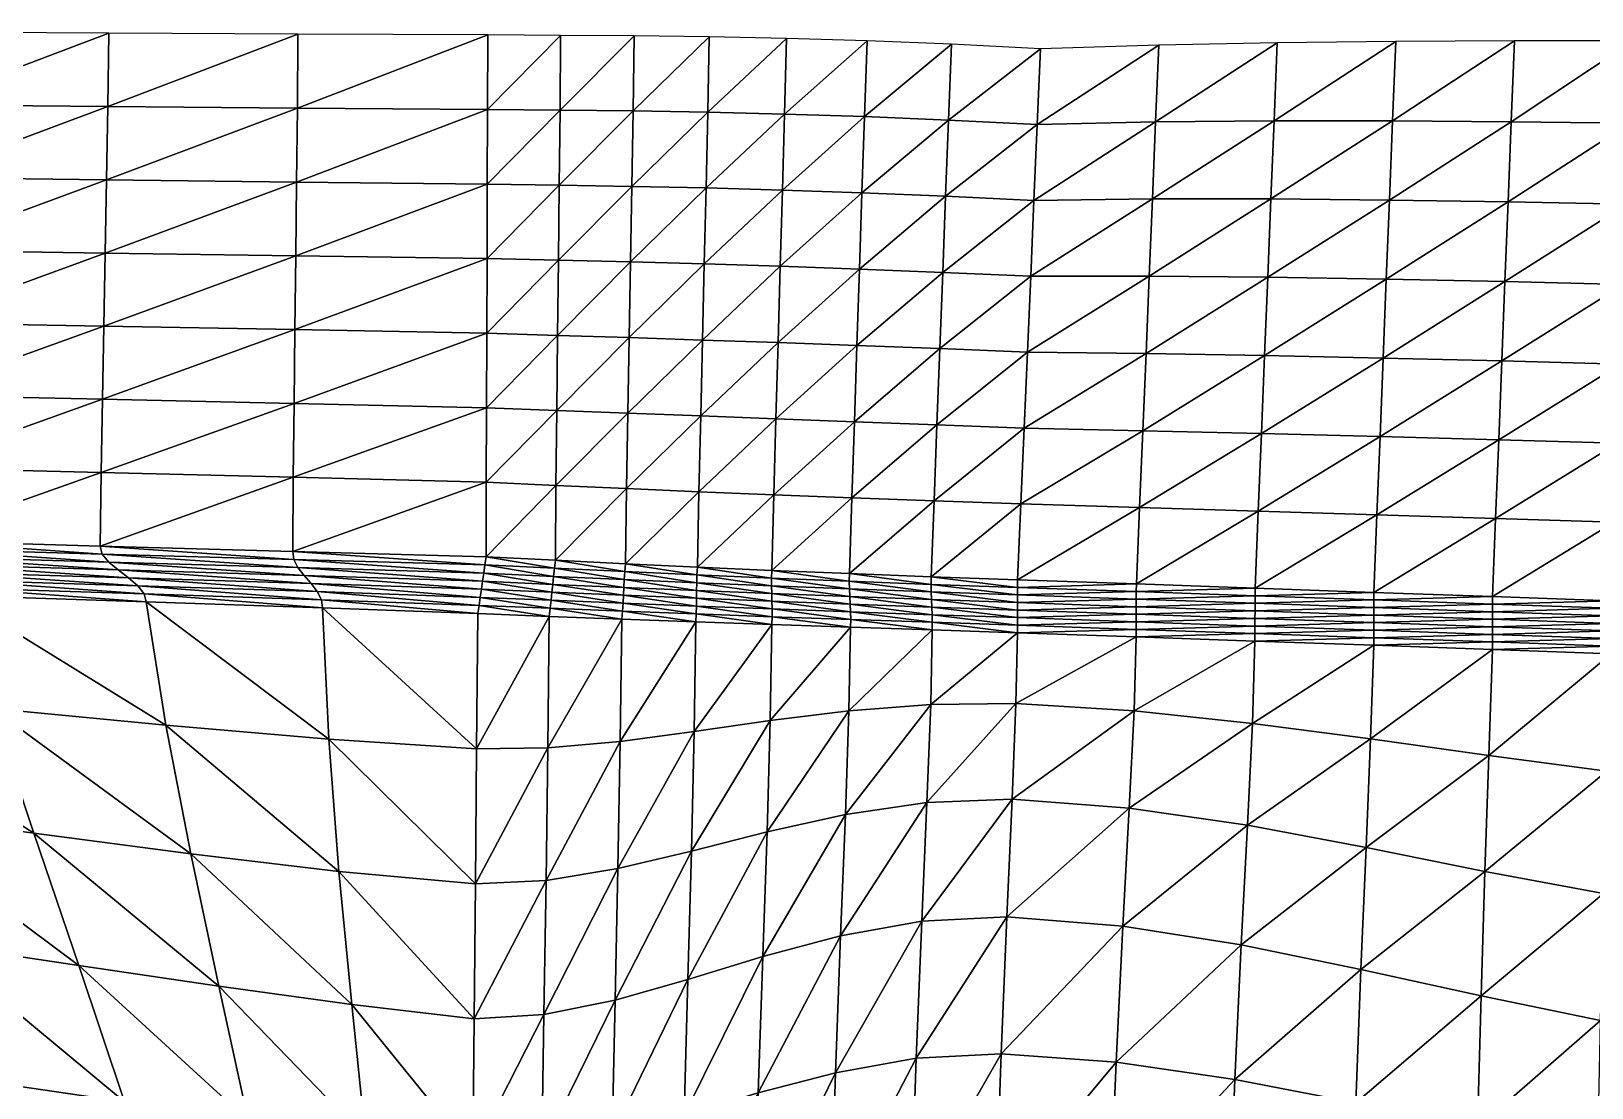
# Model space of a CAD drawing. Header units: millimetres. Extents: x -25.9 to 40.5, y -39.9 to 19.
# Drawn here: x -16.9 to -9.53, y 13.99 to 18.98 of the extents above; entities that cross this region are included whole.
import ezdxf

# ---------------------------------------------------------------- set-up
doc = ezdxf.new("R2010")
doc.units = ezdxf.units.MM
doc.layers.get('0').update_dxf_attribs({"color": 153, "true_color": 0x5890e1})

msp = doc.modelspace()

# ---------------------------------------------------------------- meshes
at = {"color": 81, "true_color": 0x99e499}
mesh = msp.add_polyface(dxfattribs=at)
corners = [(-16.5661, 16.509, 7.2193), (-16.5351, 16.4715, 7.3607), (-15.6414, 16.4452, 7.2834), (-16.4911, 16.434, 7.5021), (-17.4359, 16.4981, 7.4382), (-17.3921, 16.461, 7.5801), (-17.4671, 16.5352, 7.2963), (-17.344, 16.424, 7.7221), (-18.3007, 16.4883, 7.6583), (-18.2634, 16.4518, 7.8007), (-18.3347, 16.5249, 7.5158), (-18.3591, 16.5616, 7.3733), (-16.5754, 16.5468, 7.0779), (-15.6614, 16.4832, 7.1423), (-17.4771, 16.5724, 7.1544), (-18.3672, 16.5983, 7.2308), (-18.3575, 16.9378, 7.2229), (-17.4701, 16.9159, 7.1465), (-17.4622, 17.2592, 7.1387), (-16.5709, 16.8941, 7.0702), (-16.5651, 17.2404, 7.0624), (-15.66, 17.221, 6.9861), (-18.3476, 17.278, 7.215), (-17.4538, 17.6023, 7.1309), (-16.5587, 17.586, 7.0547), (-15.656, 17.5696, 6.9784), (-18.3375, 17.6186, 7.2071), (-17.4453, 17.9453, 7.1231), (-16.5521, 17.9315, 7.0469), (-15.6518, 17.918, 6.9708), (-18.3274, 17.9593, 7.1993), (-17.4369, 18.2884, 7.1153), (-16.5457, 18.2772, 7.0392), (-15.6477, 18.2666, 6.9631), (-18.3173, 18.2999, 7.1914), (-17.429, 18.6317, 7.1075), (-18.3074, 18.6401, 7.1835), (-16.54, 18.6235, 7.0315), (-15.6443, 18.6159, 6.9554), (-16.5354, 18.9708, 7.0238), (-17.422, 18.9752, 7.0997), (-18.2978, 18.9796, 7.1756), (-15.6635, 16.8717, 6.9937)]
mesh.append_faces([[corners[k] for k in face] for face in [(0, 1, 2), (3, 1, 4), (4, 5, 3), (1, 0, 6), (6, 4, 1), (7, 5, 8), (8, 9, 7), (5, 4, 10), (10, 8, 5), (4, 6, 11), (12, 0, 13), (14, 6, 0), (16, 17, 18), (17, 19, 20), (20, 18, 17), (21, 20, 19), (22, 18, 23), (18, 20, 24), (24, 23, 18), (25, 24, 20), (26, 23, 27), (23, 24, 28), (28, 27, 23), (29, 28, 24), (30, 27, 31), (27, 28, 32), (32, 31, 27), (33, 32, 28), (34, 31, 35), (35, 36, 34), (31, 32, 37), (37, 35, 31), (38, 37, 32), (35, 37, 39), (36, 35, 40), (19, 17, 14), (42, 19, 12)]], dxfattribs={"vtx0": -1, "vtx1": -1, "vtx2": -1, "color": 81})
mesh.append_faces([[corners[k] for k in face] for face in [(0, 12, 14), (6, 14, 15)]], dxfattribs={"vtx0": -1, "vtx2": -1, "color": 81})
mesh.append_faces([[corners[k] for k in face] for face in [(39, 40, 35), (15, 14, 17), (40, 41, 36), (14, 12, 19)]], dxfattribs={"vtx1": -1, "vtx2": -1, "color": 81})
mesh = msp.add_polyface(dxfattribs=at)
corners = [(-14.7527, 16.4959, 6.9248), (-14.7582, 16.4576, 7.0656), (-14.4298, 16.4417, 7.0266), (-14.4249, 16.4797, 6.8856), (-15.6414, 16.4452, 7.2834), (-15.6614, 16.4832, 7.1423), (-16.5661, 16.509, 7.2193), (-15.666, 16.5213, 7.0014), (-16.5754, 16.5468, 7.0779), (-14.7638, 16.4193, 7.2064), (-16.5709, 16.8941, 7.0702), (-15.6635, 16.8717, 6.9937), (-15.66, 17.221, 6.9861), (-16.5651, 17.2404, 7.0624), (-15.656, 17.5696, 6.9784), (-16.5587, 17.586, 7.0547), (-15.6518, 17.918, 6.9708), (-16.5521, 17.9315, 7.0469), (-15.6477, 18.2666, 6.9631), (-16.5457, 18.2772, 7.0392), (-15.6443, 18.6159, 6.9554), (-14.7515, 16.8482, 6.9173), (-14.7445, 18.9618, 6.8718), (-15.6417, 18.9663, 6.9478), (-14.7457, 18.6096, 6.8794), (-14.7504, 17.2005, 6.9097), (-16.5354, 18.9708, 7.0238), (-16.54, 18.6235, 7.0315), (-14.7492, 17.5527, 6.9021), (-14.748, 17.905, 6.8946), (-14.7468, 18.2573, 6.887), (-14.4224, 16.833, 6.878), (-14.4032, 18.6067, 6.8397), (-14.4006, 18.96, 6.8321), (-14.4067, 18.2524, 6.8474), (-14.4107, 17.8974, 6.855), (-14.4149, 17.5423, 6.8627), (-14.4189, 17.1873, 6.8704)]
mesh.append_faces([[corners[k] for k in face] for face in [(4, 5, 6), (7, 5, 1), (5, 4, 9), (10, 11, 12), (13, 12, 14), (15, 14, 16), (17, 16, 18), (19, 18, 20), (21, 11, 7), (25, 12, 11), (27, 20, 23), (28, 14, 12), (29, 16, 14), (30, 18, 16), (24, 20, 18), (24, 32, 33), (30, 34, 32), (29, 35, 34), (28, 36, 35), (25, 37, 36), (21, 31, 37)]], dxfattribs={"vtx0": -1, "vtx1": -1, "vtx2": -1, "color": 81})
mesh.append_faces([[corners[k] for k in face] for face in [(2, 3, 0), (5, 7, 8), (20, 24, 22), (11, 21, 25), (12, 25, 28), (14, 28, 29), (16, 29, 30), (18, 30, 24), (31, 21, 0), (32, 24, 30), (34, 30, 29), (35, 29, 28), (36, 28, 25), (37, 25, 21)]], dxfattribs={"vtx0": -1, "vtx2": -1, "color": 81})
mesh.append_faces([[corners[k] for k in face] for face in [(0, 1, 2), (9, 1, 5), (22, 23, 20), (23, 26, 27), (8, 7, 11), (0, 3, 31)]], dxfattribs={"vtx1": -1, "vtx2": -1, "color": 81})
mesh.append_faces([[corners[k] for k in face] for face in [(1, 0, 7), (7, 0, 21), (33, 22, 24)]], dxfattribs={"vtx2": -1, "color": 81})
mesh = msp.add_polyface(dxfattribs=at)
corners = [(-14.0765, 17.5316, 6.8233), (-14.4149, 17.5423, 6.8627), (-14.4189, 17.1873, 6.8704), (-13.7304, 17.5205, 6.7838), (-14.0829, 17.1744, 6.831), (-13.3728, 17.5084, 6.7443), (-13.7387, 17.1615, 6.7916), (-13.0001, 17.495, 6.7047), (-13.3829, 17.1483, 6.7521), (-14.0699, 17.8892, 6.8155), (-14.4107, 17.8974, 6.855), (-13.7219, 17.8798, 6.776), (-13.3627, 17.8688, 6.7364), (-12.9884, 17.8557, 6.6967), (-12.6087, 17.4799, 6.6651), (-12.5953, 17.8401, 6.657), (-14.0636, 18.2464, 6.8078), (-14.4067, 18.2524, 6.8474), (-13.7135, 18.2388, 6.7682), (-13.3525, 18.2289, 6.7285), (-12.9766, 18.2162, 6.6888), (-12.5818, 18.2001, 6.6489), (-14.0578, 18.6026, 6.8001), (-14.4032, 18.6067, 6.8397), (-13.7056, 18.5966, 6.7604), (-13.3425, 18.5879, 6.7206), (-12.9646, 18.5758, 6.6808), (-12.5679, 18.5596, 6.6408), (-12.5536, 18.9182, 6.6327), (-12.9523, 18.934, 6.6727), (-13.3326, 18.9451, 6.7127), (-13.6984, 18.9525, 6.7525), (-14.0531, 18.9572, 6.7923), (-14.4006, 18.96, 6.8321)]
mesh.append_faces([[corners[k] for k in face] for face in [(0, 1, 2), (3, 0, 4), (5, 3, 6), (7, 5, 8), (1, 0, 9), (9, 10, 1), (0, 3, 11), (11, 9, 0), (3, 5, 12), (12, 11, 3), (5, 7, 13), (13, 12, 5), (7, 14, 15), (15, 13, 7), (10, 9, 16), (16, 17, 10), (9, 11, 18), (18, 16, 9), (11, 12, 19), (19, 18, 11), (12, 13, 20), (20, 19, 12), (13, 15, 21), (21, 20, 13), (17, 16, 22), (22, 23, 17), (16, 18, 24), (24, 22, 16), (18, 19, 25), (25, 24, 18), (19, 20, 26), (26, 25, 19), (20, 21, 27), (27, 26, 20), (26, 27, 28), (25, 26, 29), (24, 25, 30), (22, 24, 31), (23, 22, 32)]], dxfattribs={"vtx0": -1, "vtx1": -1, "vtx2": -1, "color": 81})
mesh.append_faces([[corners[k] for k in face] for face in [(28, 29, 26), (29, 30, 25), (30, 31, 24), (31, 32, 22), (32, 33, 23)]], dxfattribs={"vtx1": -1, "vtx2": -1, "color": 81})
mesh = msp.add_polyface(dxfattribs=at)
corners = [(-12.2411, 16.3516, 6.7937), (-12.241, 16.3874, 6.6501), (-12.6503, 16.4018, 6.6894), (-12.2256, 16.7459, 6.6418), (-12.636, 16.7605, 6.6813), (-12.1331, 18.8969, 6.5925), (-12.5536, 18.9182, 6.6327), (-12.5679, 18.5596, 6.6408), (-12.1485, 18.5384, 6.6007), (-12.2102, 17.1044, 6.6336), (-12.6222, 17.12, 6.6731), (-12.1948, 17.4629, 6.6254), (-12.6087, 17.4799, 6.6651), (-12.1794, 17.8214, 6.6172), (-12.5953, 17.8401, 6.657), (-12.164, 18.1799, 6.6089), (-12.5818, 18.2001, 6.6489), (-11.6649, 16.7285, 6.62), (-11.1042, 16.7115, 6.5981), (-11.0892, 17.0783, 6.5899), (-11.6497, 17.0918, 6.6118), (-11.0743, 17.4471, 6.5817), (-11.6346, 17.4566, 6.6036), (-11.0594, 17.8172, 6.5735), (-11.6196, 17.8221, 6.5954), (-11.0445, 18.1873, 6.5653), (-11.6044, 18.1873, 6.5871), (-11.0295, 18.5567, 6.5571), (-11.5893, 18.5513, 6.5789), (-11.6802, 16.3676, 6.6282), (-11.574, 18.9134, 6.5707), (-11.1194, 16.3478, 6.6063), (-11.0143, 18.9243, 6.5489)]
mesh.append_faces([[corners[k] for k in face] for face in [(3, 4, 2), (9, 10, 4), (11, 12, 10), (13, 14, 12), (15, 16, 14), (8, 7, 16), (17, 18, 19), (19, 20, 17), (20, 19, 21), (21, 22, 20), (22, 21, 23), (23, 24, 22), (24, 23, 25), (25, 26, 24), (26, 25, 27), (27, 28, 26), (8, 28, 30), (18, 17, 29), (15, 26, 28), (13, 24, 26), (11, 22, 24), (9, 20, 22), (28, 27, 32), (3, 17, 20)]], dxfattribs={"vtx0": -1, "vtx1": -1, "vtx2": -1, "color": 81})
mesh.append_faces([[corners[k] for k in face] for face in [(7, 8, 5), (4, 3, 9), (10, 9, 11), (12, 11, 13), (14, 13, 15), (16, 15, 8), (17, 3, 1), (28, 8, 15), (26, 15, 13), (24, 13, 11), (22, 11, 9), (20, 9, 3)]], dxfattribs={"vtx0": -1, "vtx2": -1, "color": 81})
mesh.append_faces([[corners[k] for k in face] for face in [(5, 6, 7), (1, 29, 17), (29, 31, 18), (32, 30, 28)]], dxfattribs={"vtx1": -1, "vtx2": -1, "color": 81})
mesh.append_faces([[corners[k] for k in face] for face in [(0, 1, 2), (2, 1, 3), (30, 5, 8)]], dxfattribs={"vtx2": -1, "color": 81})
mesh = msp.add_polyface(dxfattribs=at)
corners = [(-10.5586, 16.328, 6.5845), (-11.1194, 16.3478, 6.6063), (-11.1194, 16.3121, 6.75), (-10.5586, 16.2923, 6.7281), (-11.1042, 16.7115, 6.5981), (-10.5435, 16.6946, 6.5763), (-10.5286, 17.0638, 6.5681), (-11.0892, 17.0783, 6.5899), (-9.9828, 16.6777, 6.5544), (-9.968, 17.0487, 6.5462), (-9.4221, 16.6604, 6.5326), (-9.4073, 17.033, 6.5244), (-10.5138, 17.4351, 6.5599), (-11.0743, 17.4471, 6.5817), (-9.9533, 17.4215, 6.538), (-9.3926, 17.407, 6.5162), (-10.4991, 17.808, 6.5517), (-11.0594, 17.8172, 6.5735), (-9.9385, 17.7963, 6.5298), (-9.3778, 17.7833, 6.508), (-10.4843, 18.182, 6.5435), (-11.0445, 18.1873, 6.5653), (-9.9238, 18.1731, 6.5216), (-9.3631, 18.1626, 6.4998), (-10.4694, 18.5564, 6.5353), (-11.0295, 18.5567, 6.5571), (-9.9089, 18.5521, 6.5134), (-9.3483, 18.5458, 6.4916), (-9.3334, 18.9337, 6.4834), (-9.8939, 18.9336, 6.5052), (-9.9978, 16.3082, 6.5626), (-10.4543, 18.9308, 6.5271), (-9.437, 16.2885, 6.5408), (-11.0143, 18.9243, 6.5489)]
mesh.append_faces([[corners[k] for k in face] for face in [(2, 3, 0), (4, 5, 6), (6, 7, 4), (5, 8, 9), (9, 6, 5), (8, 10, 11), (11, 9, 8), (7, 6, 12), (12, 13, 7), (6, 9, 14), (14, 12, 6), (9, 11, 15), (15, 14, 9), (13, 12, 16), (16, 17, 13), (12, 14, 18), (18, 16, 12), (14, 15, 19), (19, 18, 14), (17, 16, 20), (20, 21, 17), (16, 18, 22), (22, 20, 16), (18, 19, 23), (23, 22, 18), (21, 20, 24), (24, 25, 21), (20, 22, 26), (26, 24, 20), (22, 23, 27), (27, 26, 22), (5, 4, 1), (26, 27, 28), (8, 5, 0), (24, 26, 29), (10, 8, 30), (25, 24, 31)]], dxfattribs={"vtx0": -1, "vtx1": -1, "vtx2": -1, "color": 81})
mesh.append_faces([[corners[k] for k in face] for face in [(0, 1, 2), (1, 0, 5), (28, 29, 26), (0, 30, 8), (29, 31, 24), (30, 32, 10), (31, 33, 25)]], dxfattribs={"vtx1": -1, "vtx2": -1, "color": 81})
mesh = msp.add_polyface(dxfattribs=at)
corners = [(-13.4041, 16.3589, 7.0529), (-13.4042, 16.3954, 6.9105), (-13.7564, 16.4106, 6.9491), (-13.7575, 16.3736, 7.0911), (-14.097, 16.426, 6.9878), (-14.0997, 16.3886, 7.1292), (-14.1017, 16.3513, 7.2707), (-14.4339, 16.4038, 7.1676), (-14.4298, 16.4417, 7.0266), (-13.0363, 16.4167, 6.7287), (-13.0367, 16.3805, 6.8717), (-12.6502, 16.3659, 6.8329), (-12.6503, 16.4018, 6.6894), (-13.4029, 16.432, 6.768), (-13.7539, 16.4477, 6.8072), (-14.0933, 16.4636, 6.8464), (-14.4249, 16.4797, 6.8856), (-14.4224, 16.833, 6.878), (-14.0886, 16.8182, 6.8387), (-14.0829, 17.1744, 6.831), (-14.4189, 17.1873, 6.8704), (-13.7467, 16.8037, 6.7994), (-13.7387, 17.1615, 6.7916), (-13.393, 16.7893, 6.76), (-13.3829, 17.1483, 6.7521), (-13.0239, 16.7749, 6.7207), (-13.0119, 17.1345, 6.7127), (-12.636, 16.7605, 6.6813), (-12.6222, 17.12, 6.6731), (-14.0765, 17.5316, 6.8233), (-13.7304, 17.5205, 6.7838), (-13.3728, 17.5084, 6.7443), (-13.0001, 17.495, 6.7047), (-12.6087, 17.4799, 6.6651)]
mesh.append_faces([[corners[k] for k in face] for face in [(0, 1, 2), (2, 3, 0), (3, 2, 4), (4, 5, 3), (6, 5, 7), (5, 4, 8), (8, 7, 5), (9, 10, 11), (13, 1, 10), (14, 2, 1), (15, 4, 2), (16, 8, 4), (17, 18, 19), (19, 20, 17), (18, 21, 22), (22, 19, 18), (21, 23, 24), (24, 22, 21), (23, 25, 26), (26, 24, 23), (25, 27, 28), (28, 26, 25), (20, 19, 29), (19, 22, 30), (22, 24, 31), (24, 26, 32), (26, 28, 33), (33, 32, 26), (18, 17, 16), (21, 18, 15), (23, 21, 14), (25, 23, 13), (27, 25, 9)]], dxfattribs={"vtx0": -1, "vtx1": -1, "vtx2": -1, "color": 81})
mesh.append_faces([[corners[k] for k in face] for face in [(11, 12, 9), (10, 9, 13), (1, 13, 14), (2, 14, 15), (4, 15, 16)]], dxfattribs={"vtx0": -1, "vtx2": -1, "color": 81})
mesh.append_faces([[corners[k] for k in face] for face in [(16, 15, 18), (15, 14, 21), (14, 13, 23), (13, 9, 25), (9, 12, 27)]], dxfattribs={"vtx1": -1, "vtx2": -1, "color": 81})
mesh = msp.add_polyface(dxfattribs=at)
corners = [(-15.5303, 16.2934, 7.8475), (-15.5503, 16.3314, 7.7065), (-16.3988, 16.359, 7.785), (-16.3678, 16.3214, 7.9264), (-15.5797, 16.3693, 7.5655), (-16.4428, 16.3965, 7.6436), (-15.6121, 16.4072, 7.4244), (-16.4911, 16.434, 7.5021), (-15.6414, 16.4452, 7.2834), (-16.5351, 16.4715, 7.3607), (-17.3002, 16.387, 7.864), (-17.269, 16.3498, 8.0059), (-17.344, 16.424, 7.7221), (-17.3921, 16.461, 7.5801), (-18.2293, 16.4152, 7.9432), (-18.205, 16.3785, 8.0856), (-18.2634, 16.4518, 7.8007), (-17.259, 16.3126, 8.1478), (-18.1969, 16.3418, 8.2281), (-16.3584, 16.2837, 8.0678), (-15.5257, 16.2553, 7.9885), (-18.4313, 15.3934, 8.7177), (-18.0493, 14.7649, 8.9548), (-17.3601, 14.6668, 8.9158), (-17.6551, 15.2945, 8.6714), (-17.9373, 15.8628, 8.4395), (-16.8888, 15.1906, 8.6265), (-17.0862, 15.7793, 8.382), (-16.6772, 14.5648, 8.8773), (-16.1479, 15.0919, 8.5802), (-16.266, 15.7002, 8.3232), (-16.0147, 14.4668, 8.8382), (-15.4476, 15.0087, 8.53), (-15.4963, 15.6341, 8.2606), (-15.3872, 14.3803, 8.7977)]
mesh.append_faces([[corners[k] for k in face] for face in [(0, 1, 2), (2, 3, 0), (1, 4, 5), (5, 2, 1), (4, 6, 7), (7, 5, 4), (6, 8, 9), (9, 7, 6), (3, 2, 10), (10, 11, 3), (2, 5, 12), (12, 10, 2), (5, 7, 13), (13, 12, 5), (11, 10, 14), (14, 15, 11), (10, 12, 16), (16, 14, 10), (17, 11, 15), (19, 3, 11), (20, 0, 3), (21, 22, 23), (23, 24, 21), (25, 24, 26), (26, 27, 25), (24, 23, 28), (28, 26, 24), (27, 26, 29), (29, 30, 27), (26, 28, 31), (31, 29, 26), (30, 29, 32), (32, 33, 30), (29, 31, 34), (19, 30, 33), (17, 27, 30), (18, 25, 27)]], dxfattribs={"vtx0": -1, "vtx1": -1, "vtx2": -1, "color": 81})
mesh.append_faces([[corners[k] for k in face] for face in [(15, 18, 17), (11, 17, 19), (3, 19, 20), (33, 20, 19), (30, 19, 17), (27, 17, 18)]], dxfattribs={"vtx0": -1, "vtx2": -1, "color": 81})
mesh = msp.add_polyface(dxfattribs=at)
corners = [(-14.4452, 16.2905, 7.5908), (-14.4494, 16.2526, 7.7318), (-14.108, 16.2394, 7.695), (-14.4414, 16.3283, 7.4497), (-14.1054, 16.2768, 7.5536), (-14.4377, 16.366, 7.3087), (-14.1034, 16.3141, 7.4121), (-14.4339, 16.4038, 7.1676), (-14.1017, 16.3513, 7.2707), (-14.4542, 16.2146, 7.8728), (-14.7859, 16.2661, 7.7696), (-14.7914, 16.2278, 7.9104), (-14.7582, 16.4576, 7.0656), (-14.7638, 16.4193, 7.2064), (-14.4298, 16.4417, 7.0266), (-14.1118, 16.2017, 7.8364), (-14.7693, 16.381, 7.3472), (-14.7748, 16.3427, 7.488), (-14.7803, 16.3044, 7.6288), (-14.119, 15.6239, 8.0934), (-14.4609, 15.5934, 8.148), (-14.4694, 14.9661, 8.4287), (-14.1301, 15.023, 8.3667), (-14.479, 14.3332, 8.7133), (-14.7973, 15.5895, 8.1919), (-14.8031, 14.9513, 8.4734), (-14.8089, 14.313, 8.7548), (-15.5303, 16.2934, 7.8475), (-15.5257, 16.2553, 7.9885), (-15.5503, 16.3314, 7.7065), (-15.5797, 16.3693, 7.5655), (-15.6121, 16.4072, 7.4244), (-15.6414, 16.4452, 7.2834), (-15.3872, 14.3803, 8.7977), (-15.4476, 15.0087, 8.53), (-16.1479, 15.0919, 8.5802), (-15.4963, 15.6341, 8.2606)]
mesh.append_faces([[corners[k] for k in face] for face in [(0, 1, 2), (3, 0, 4), (5, 3, 6), (7, 5, 8), (9, 1, 10), (7, 14, 12), (5, 7, 13), (3, 5, 16), (0, 3, 17), (1, 0, 18), (19, 20, 21), (22, 21, 23), (24, 20, 9), (25, 21, 20), (26, 23, 21), (29, 27, 10), (30, 29, 18), (31, 30, 17), (32, 31, 16), (33, 34, 35), (28, 36, 24), (34, 33, 26), (36, 34, 25)]], dxfattribs={"vtx0": -1, "vtx1": -1, "vtx2": -1, "color": 81})
mesh.append_faces([[corners[k] for k in face] for face in [(1, 9, 15), (20, 24, 25), (21, 25, 26), (27, 28, 11)]], dxfattribs={"vtx0": -1, "vtx2": -1, "color": 81})
mesh.append_faces([[corners[k] for k in face] for face in [(12, 13, 7), (13, 16, 5), (16, 17, 3), (17, 18, 0), (18, 10, 1), (15, 9, 20), (11, 10, 27), (10, 18, 29), (18, 17, 30), (17, 16, 31), (16, 13, 32), (26, 25, 34), (25, 24, 36)]], dxfattribs={"vtx1": -1, "vtx2": -1, "color": 81})
mesh.append_faces([[corners[k] for k in face] for face in [(10, 11, 9), (9, 11, 24), (24, 11, 28)]], dxfattribs={"vtx2": -1, "color": 81})
mesh = msp.add_polyface(dxfattribs=at)
corners = [(-12.6452, 16.2224, 7.4063), (-12.6465, 16.2583, 7.263), (-13.0324, 16.2722, 7.3006), (-13.0309, 16.2361, 7.4436), (-12.648, 16.2942, 7.1196), (-13.0342, 16.3083, 7.1577), (-12.6493, 16.33, 6.9762), (-13.0358, 16.3444, 7.0147), (-12.6502, 16.3659, 6.8329), (-13.0367, 16.3805, 6.8717), (-13.03, 16.1999, 7.5865), (-13.401, 16.2496, 7.4803), (-13.4008, 16.2131, 7.6228), (-13.4019, 16.2861, 7.3378), (-13.4031, 16.3225, 7.1954), (-13.4041, 16.3589, 7.0529), (-13.4042, 16.3954, 6.9105), (-13.7582, 16.2632, 7.5169), (-13.7594, 16.2263, 7.6588), (-13.7579, 16.3, 7.3749), (-13.7579, 16.3368, 7.233), (-13.7575, 16.3736, 7.0911), (-14.1054, 16.2768, 7.5536), (-14.108, 16.2394, 7.695), (-14.1034, 16.3141, 7.4121), (-14.1017, 16.3513, 7.2707), (-14.0997, 16.3886, 7.1292), (-14.4452, 16.2905, 7.5908), (-14.4414, 16.3283, 7.4497), (-14.4377, 16.366, 7.3087), (-12.6503, 16.4018, 6.6894), (-12.2411, 16.3516, 6.7937), (-14.1118, 16.2017, 7.8364), (-14.4494, 16.2526, 7.7318), (-12.2412, 16.2086, 7.3683), (-12.2412, 16.2444, 7.2246), (-12.2411, 16.2801, 7.081), (-12.2411, 16.3159, 6.9373)]
mesh.append_faces([[corners[k] for k in face] for face in [(0, 1, 2), (2, 3, 0), (1, 4, 5), (5, 2, 1), (4, 6, 7), (7, 5, 4), (6, 8, 9), (9, 7, 6), (10, 3, 11), (11, 12, 10), (3, 2, 13), (13, 11, 3), (2, 5, 14), (14, 13, 2), (5, 7, 15), (15, 14, 5), (7, 9, 16), (16, 15, 7), (12, 11, 17), (17, 18, 12), (11, 13, 19), (19, 17, 11), (13, 14, 20), (20, 19, 13), (14, 15, 21), (21, 20, 14), (18, 17, 22), (22, 23, 18), (17, 19, 24), (24, 22, 17), (19, 20, 25), (25, 24, 19), (20, 21, 26), (26, 25, 20), (23, 22, 27), (22, 24, 28), (24, 25, 29), (30, 8, 31), (32, 23, 33), (1, 0, 34), (4, 1, 35), (6, 4, 36), (8, 6, 37)]], dxfattribs={"vtx0": -1, "vtx1": -1, "vtx2": -1, "color": 81})
mesh = msp.add_polyface(dxfattribs=at)
corners = [(-11.1194, 16.3121, 6.75), (-11.6803, 16.3318, 6.7718), (-11.6803, 16.2961, 6.9155), (-11.1195, 16.2763, 6.8936), (-11.6803, 16.2603, 7.0591), (-11.1195, 16.2406, 7.0373), (-11.6804, 16.2246, 7.2028), (-11.1196, 16.2048, 7.1809), (-11.6804, 16.1889, 7.3464), (-11.1196, 16.1691, 7.3245), (-10.5588, 16.1493, 7.3027), (-11.1196, 16.1333, 7.4682), (-11.6804, 16.1531, 7.49), (-12.2411, 16.3516, 6.7937), (-11.6802, 16.3676, 6.6282), (-12.241, 16.3874, 6.6501), (-12.2413, 16.1371, 7.6555), (-11.6805, 16.1174, 7.6337), (-12.2413, 16.1729, 7.5119), (-12.2411, 16.3159, 6.9373), (-11.1197, 16.0976, 7.6118), (-12.2411, 16.2801, 7.081), (-10.5588, 16.1135, 7.4463), (-12.2412, 16.2444, 7.2246), (-12.2412, 16.2086, 7.3683), (-11.1194, 16.3478, 6.6063), (-12.2489, 15.8026, 7.8094), (-11.6906, 15.7681, 7.7964), (-10.5588, 16.0778, 7.59), (-11.1321, 15.7091, 7.7975), (-12.6443, 16.1865, 7.5497), (-12.6442, 16.1507, 7.6932), (-12.6452, 16.2224, 7.4063), (-12.6465, 16.2583, 7.263), (-12.648, 16.2942, 7.1196), (-12.6493, 16.33, 6.9762), (-12.6502, 16.3659, 6.8329), (-12.6518, 15.7989, 7.8535)]
mesh.append_faces([[corners[k] for k in face] for face in [(0, 1, 2), (2, 3, 0), (3, 2, 4), (4, 5, 3), (5, 4, 6), (6, 7, 5), (7, 6, 8), (8, 9, 7), (10, 9, 11), (9, 8, 12), (12, 11, 9), (13, 1, 14), (19, 2, 1), (11, 12, 17), (21, 4, 2), (22, 11, 20), (23, 6, 4), (24, 8, 6), (1, 0, 25), (18, 12, 8), (26, 27, 17), (27, 29, 20)]], dxfattribs={"vtx0": -1, "vtx1": -1, "vtx2": -1, "color": 81})
mesh.append_faces([[corners[k] for k in face] for face in [(12, 18, 16), (1, 13, 19), (2, 19, 21), (4, 21, 23), (6, 23, 24), (8, 24, 18), (30, 31, 16), (37, 26, 16)]], dxfattribs={"vtx0": -1, "vtx2": -1, "color": 81})
mesh.append_faces([[corners[k] for k in face] for face in [(16, 17, 12), (17, 20, 11), (25, 14, 1), (28, 20, 29), (20, 17, 27), (16, 18, 30), (18, 24, 32), (24, 23, 33), (23, 21, 34), (21, 19, 35), (19, 13, 36)]], dxfattribs={"vtx1": -1, "vtx2": -1, "color": 81})
mesh.append_faces([[corners[k] for k in face] for face in [(14, 15, 13), (17, 16, 26)]], dxfattribs={"vtx2": -1, "color": 81})
mesh = msp.add_polyface(dxfattribs=at)
corners = [(-9.437, 16.2527, 6.6844), (-9.9978, 16.2725, 6.7063), (-9.9978, 16.2367, 6.8499), (-9.437, 16.217, 6.828), (-10.5586, 16.2923, 6.7281), (-10.5587, 16.2565, 6.8718), (-11.1194, 16.3121, 6.75), (-11.1195, 16.2763, 6.8936), (-9.9979, 16.201, 6.9935), (-9.4371, 16.1812, 6.9717), (-10.5587, 16.2208, 7.0154), (-11.1195, 16.2406, 7.0373), (-9.9979, 16.1652, 7.1372), (-9.4371, 16.1455, 7.1153), (-10.5587, 16.185, 7.159), (-11.1196, 16.2048, 7.1809), (-9.998, 16.1295, 7.2808), (-9.4372, 16.1097, 7.259), (-10.5588, 16.1493, 7.3027), (-11.1196, 16.1691, 7.3245), (-9.998, 16.0938, 7.4245), (-9.4372, 16.074, 7.4026), (-10.5588, 16.1135, 7.4463), (-11.1196, 16.1333, 7.4682), (-9.437, 16.2885, 6.5408), (-9.9978, 16.3082, 6.5626), (-11.1197, 16.0976, 7.6118), (-10.5588, 16.0778, 7.59), (-10.5586, 16.328, 6.5845), (-9.998, 16.058, 7.5681), (-9.4372, 16.0382, 7.5462), (-8.8764, 16.0542, 7.3807), (-8.8764, 16.0184, 7.5244), (-9.4565, 15.4833, 7.8287), (-10.0149, 15.557, 7.8192), (-10.5735, 15.6355, 7.8069), (-11.1321, 15.7091, 7.7975)]
mesh.append_faces([[corners[k] for k in face] for face in [(0, 1, 2), (2, 3, 0), (1, 4, 5), (5, 2, 1), (4, 6, 7), (7, 5, 4), (3, 2, 8), (8, 9, 3), (2, 5, 10), (10, 8, 2), (5, 7, 11), (11, 10, 5), (9, 8, 12), (12, 13, 9), (8, 10, 14), (14, 12, 8), (10, 11, 15), (15, 14, 10), (13, 12, 16), (16, 17, 13), (12, 14, 18), (18, 16, 12), (14, 15, 19), (19, 18, 14), (17, 16, 20), (20, 21, 17), (16, 18, 22), (22, 20, 16), (23, 22, 18), (1, 0, 24), (4, 1, 25), (20, 22, 27), (21, 20, 29), (31, 21, 30), (36, 35, 27)]], dxfattribs={"vtx0": -1, "vtx1": -1, "vtx2": -1, "color": 81})
mesh.append_faces([[corners[k] for k in face] for face in [(24, 25, 1), (26, 27, 22), (25, 28, 4), (27, 29, 20), (29, 30, 21), (32, 30, 33), (30, 29, 34), (29, 27, 35)]], dxfattribs={"vtx1": -1, "vtx2": -1, "color": 81})
mesh = msp.add_polyface(dxfattribs=at)
corners = [(-12.6443, 16.1865, 7.5497), (-12.6452, 16.2224, 7.4063), (-13.0309, 16.2361, 7.4436), (-13.03, 16.1999, 7.5865), (-12.2413, 16.1729, 7.5119), (-13.7619, 16.1891, 7.8007), (-13.7594, 16.2263, 7.6588), (-14.108, 16.2394, 7.695), (-14.1118, 16.2017, 7.8364), (-13.4022, 16.1765, 7.7653), (-13.4008, 16.2131, 7.6228), (-13.0304, 16.1637, 7.7296), (-12.6442, 16.1507, 7.6932), (-12.6518, 15.7989, 7.8535), (-13.038, 15.7686, 7.9081), (-13.0549, 15.2785, 8.1458), (-12.6697, 15.3356, 8.0835), (-13.4098, 15.7221, 7.9692), (-13.4251, 15.1962, 8.2184), (-13.7694, 15.6704, 8.0324), (-13.7827, 15.1054, 8.2943), (-14.119, 15.6239, 8.0934), (-14.1301, 15.023, 8.3667), (-14.4694, 14.9661, 8.4287), (-13.0773, 14.7048, 8.4284), (-12.6938, 14.7737, 8.3666), (-13.445, 14.6069, 8.5019), (-13.7996, 14.4994, 8.579), (-14.1434, 14.4017, 8.6521), (-14.479, 14.3332, 8.7133), (-13.1014, 14.0583, 8.7417), (-12.2413, 16.1371, 7.6555), (-12.2922, 14.7944, 8.324), (-12.7198, 14.1263, 8.6858), (-12.2674, 15.3505, 8.0384), (-14.4609, 15.5934, 8.148), (-12.2489, 15.8026, 7.8094)]
mesh.append_faces([[corners[k] for k in face] for face in [(0, 1, 2), (2, 3, 0), (1, 0, 4), (5, 6, 7), (9, 10, 6), (11, 3, 10), (12, 0, 3), (13, 14, 15), (15, 16, 13), (14, 17, 18), (18, 15, 14), (17, 19, 20), (20, 18, 17), (19, 21, 22), (22, 20, 19), (23, 22, 21), (16, 15, 24), (24, 25, 16), (15, 18, 26), (26, 24, 15), (18, 20, 27), (27, 26, 18), (20, 22, 28), (28, 27, 20), (29, 28, 22), (25, 24, 30), (14, 13, 12), (17, 14, 11), (19, 17, 9), (32, 25, 33), (21, 19, 5), (34, 16, 25), (35, 21, 8), (36, 13, 16)]], dxfattribs={"vtx0": -1, "vtx1": -1, "vtx2": -1, "color": 81})
mesh.append_faces([[corners[k] for k in face] for face in [(7, 8, 5), (6, 5, 9), (10, 9, 11), (3, 11, 12)]], dxfattribs={"vtx0": -1, "vtx2": -1, "color": 81})
mesh.append_faces([[corners[k] for k in face] for face in [(31, 12, 13), (12, 11, 14), (11, 9, 17), (9, 5, 19), (5, 8, 21)]], dxfattribs={"vtx1": -1, "vtx2": -1, "color": 81})
mesh = msp.add_polyface(dxfattribs=at)
corners = [(-9.4565, 15.4833, 7.8287), (-10.0149, 15.557, 7.8192), (-10.0333, 15.0093, 8.0973), (-9.4734, 14.9044, 8.123), (-10.5735, 15.6355, 7.8069), (-10.5945, 15.1222, 8.0677), (-11.1321, 15.7091, 7.7975), (-11.1552, 15.2273, 8.0424), (-11.6906, 15.7681, 7.7964), (-11.7134, 15.3086, 8.0298), (-10.0517, 14.4209, 8.3937), (-9.4877, 14.3048, 8.4233), (-10.6188, 14.5463, 8.3602), (-11.1842, 14.6626, 8.3314), (-11.7436, 14.7514, 8.3164), (-10.0687, 13.7973, 8.6996), (-9.4993, 13.6878, 8.7236), (-10.6431, 13.9159, 8.6723), (-11.2148, 14.0257, 8.6495), (-11.776, 14.1089, 8.6389), (-10.0828, 13.1443, 9.0061), (-10.6644, 13.2393, 8.992), (-11.2422, 13.3273, 8.9815), (-11.8055, 13.3938, 8.9799), (-12.2674, 15.3505, 8.0384), (-12.2489, 15.8026, 7.8094), (-9.4372, 16.0382, 7.5462), (-12.2922, 14.7944, 8.324), (-9.998, 16.058, 7.5681), (-12.3191, 14.1478, 8.6483), (-12.3435, 13.4244, 8.9927), (-12.7436, 13.4063, 9.0243), (-12.7198, 14.1263, 8.6858), (-12.6938, 14.7737, 8.3666), (-12.6697, 15.3356, 8.0835)]
mesh.append_faces([[corners[k] for k in face] for face in [(0, 1, 2), (2, 3, 0), (1, 4, 5), (5, 2, 1), (4, 6, 7), (7, 5, 4), (6, 8, 9), (9, 7, 6), (3, 2, 10), (10, 11, 3), (2, 5, 12), (12, 10, 2), (5, 7, 13), (13, 12, 5), (7, 9, 14), (14, 13, 7), (11, 10, 15), (15, 16, 11), (10, 12, 17), (17, 15, 10), (12, 13, 18), (18, 17, 12), (13, 14, 19), (19, 18, 13), (16, 15, 20), (15, 17, 21), (17, 18, 22), (18, 19, 23), (23, 22, 18), (24, 9, 8), (1, 0, 26), (27, 14, 9), (4, 1, 28), (29, 19, 14), (30, 23, 19)]], dxfattribs={"vtx0": -1, "vtx1": -1, "vtx2": -1, "color": 81})
mesh.append_faces([[corners[k] for k in face] for face in [(8, 25, 24), (9, 24, 27), (14, 27, 29), (19, 29, 30), (31, 30, 29), (32, 29, 27), (33, 27, 24), (34, 24, 25)]], dxfattribs={"vtx0": -1, "vtx2": -1, "color": 81})
mesh = msp.add_polyface(dxfattribs=at)
corners = [(-17.3139, 12.4498, 9.8381), (-16.9997, 12.0747, 9.96), (-16.9594, 12.3513, 9.8442), (-16.6435, 11.9661, 9.9707), (-16.7658, 11.7871, 10.0519), (-15.8959, 12.0557, 9.8624), (-16.2504, 12.1542, 9.8563), (-16.0951, 11.8321, 9.9682), (-16.6049, 12.2527, 9.8502), (-16.3542, 11.8904, 9.9722), (-17.7874, 13.5076, 9.4583), (-17.3505, 12.8826, 9.6675), (-16.931, 12.8006, 9.6573), (-17.2879, 13.4285, 9.4361), (-17.0624, 14.0092, 9.1645), (-17.3601, 14.6668, 8.9158), (-18.0493, 14.7649, 8.9548), (-17.6644, 14.0966, 9.1981), (-16.7716, 13.3514, 9.4095), (-16.4977, 12.7232, 9.6428), (-16.4617, 13.9202, 9.1303), (-16.6772, 14.5648, 8.8773), (-16.2527, 13.275, 9.3815), (-16.0606, 12.6474, 9.6269), (-15.877, 13.8328, 9.0967), (-16.0147, 14.4668, 8.8382), (-15.7452, 13.1979, 9.355), (-15.6298, 12.57, 9.6124), (-15.3231, 13.75, 9.065), (-15.3872, 14.3803, 8.7977), (-15.2631, 13.1188, 9.3327), (-15.2151, 12.488, 9.6022), (-17.7465, 12.9723, 9.6706), (-15.5414, 11.9571, 9.8685), (-15.1869, 11.8586, 9.8746), (-17.4502, 11.8826, 10.0038)]
mesh.append_faces([[corners[k] for k in face] for face in [(1, 3, 2), (6, 9, 7), (8, 3, 9), (10, 11, 12), (12, 13, 10), (14, 15, 16), (17, 13, 18), (18, 14, 17), (13, 12, 19), (19, 18, 13), (15, 14, 20), (20, 21, 15), (14, 18, 22), (22, 20, 14), (18, 19, 23), (23, 22, 18), (21, 20, 24), (24, 25, 21), (20, 22, 26), (26, 24, 20), (22, 23, 27), (27, 26, 22), (25, 24, 28), (28, 29, 25), (24, 26, 30), (30, 28, 24), (26, 27, 31), (2, 11, 32), (8, 12, 11), (6, 19, 12), (5, 23, 19), (33, 27, 23)]], dxfattribs={"vtx0": -1, "vtx1": -1, "vtx2": -1, "color": 81})
mesh.append_faces([[corners[k] for k in face] for face in [(11, 2, 8), (12, 8, 6), (19, 6, 5), (23, 5, 33), (27, 33, 34), (35, 1, 0)]], dxfattribs={"vtx0": -1, "vtx2": -1, "color": 81})
mesh.append_faces([[corners[k] for k in face] for face in [(0, 1, 2)]], dxfattribs={"vtx1": -1, "color": 81})
mesh.append_faces([[corners[k] for k in face] for face in [(1, 4, 3), (5, 6, 7), (6, 8, 9), (8, 2, 3)]], dxfattribs={"vtx1": -1, "vtx2": -1, "color": 81})
mesh.append_faces([[corners[k] for k in face] for face in [(32, 0, 2)]], dxfattribs={"vtx2": -1, "color": 81})
mesh = msp.add_polyface(dxfattribs=at)
corners = [(-13.1014, 14.0583, 8.7417), (-12.7198, 14.1263, 8.6858), (-12.6938, 14.7737, 8.3666), (-13.0773, 14.7048, 8.4284), (-13.445, 14.6069, 8.5019), (-13.4663, 13.9627, 8.8086), (-13.7996, 14.4994, 8.579), (-13.8175, 13.8579, 8.879), (-14.1575, 13.7626, 8.9454), (-13.1235, 13.3504, 9.0714), (-12.7436, 13.4063, 9.0243), (-13.486, 13.272, 9.1277), (-13.8342, 13.1861, 9.1869), (-14.1707, 13.1081, 9.2425), (-13.1398, 12.5921, 9.4034), (-12.7609, 12.6269, 9.3655), (-13.5009, 12.5431, 9.4483), (-13.8472, 12.4894, 9.4951), (-12.3613, 12.6377, 9.3393), (-12.7675, 11.8011, 9.6924), (-12.3435, 13.4244, 8.9927), (-12.3191, 14.1478, 8.6483), (-13.8544, 11.7732, 9.7962), (-13.508, 11.7844, 9.7592), (-13.1466, 11.7945, 9.7235), (-13.6961, 11.5644, 9.5793), (-13.7821, 11.6646, 9.6895), (-14.0964, 11.6511, 9.7291), (-13.3845, 11.5782, 9.535), (-13.4583, 11.6788, 9.648), (-13.0646, 11.5884, 9.4941), (-13.1203, 11.6911, 9.6085), (-12.7349, 11.5939, 9.4605), (-12.7636, 11.6989, 9.5751), (-12.3836, 11.6995, 9.5518), (-14.1887, 11.7636, 9.8311), (-12.3937, 11.5936, 9.4381)]
mesh.append_faces([[corners[k] for k in face] for face in [(0, 1, 2), (3, 4, 5), (5, 0, 3), (4, 6, 7), (7, 5, 4), (8, 7, 6), (1, 0, 9), (9, 10, 1), (0, 5, 11), (11, 9, 0), (5, 7, 12), (12, 11, 5), (13, 12, 7), (10, 9, 14), (14, 15, 10), (9, 11, 16), (16, 14, 9), (11, 12, 17), (17, 16, 11), (18, 15, 19), (20, 10, 15), (21, 1, 10), (16, 17, 22), (14, 16, 23), (15, 14, 24), (25, 26, 27), (28, 29, 26), (29, 28, 30), (30, 31, 29), (31, 30, 32), (32, 33, 31), (19, 33, 34), (24, 31, 33), (23, 29, 31), (22, 26, 29), (33, 32, 36)]], dxfattribs={"vtx0": -1, "vtx1": -1, "vtx2": -1, "color": 81})
mesh.append_faces([[corners[k] for k in face] for face in [(33, 19, 24), (31, 24, 23), (29, 23, 22), (26, 22, 35)]], dxfattribs={"vtx0": -1, "vtx2": -1, "color": 81})
mesh.append_faces([[corners[k] for k in face] for face in [(22, 23, 16), (23, 24, 14), (24, 19, 15), (36, 34, 33)]], dxfattribs={"vtx1": -1, "vtx2": -1, "color": 81})
mesh = msp.add_polyface(dxfattribs=at)
corners = [(-14.8323, 11.7601, 9.8806), (-15.1869, 11.8586, 9.8746), (-15.1359, 11.6058, 9.9593), (-15.5224, 11.7054, 9.9581), (-15.5414, 11.9571, 9.8685), (-13.7996, 14.4994, 8.579), (-14.1434, 14.4017, 8.6521), (-14.1575, 13.7626, 8.9454), (-14.479, 14.3332, 8.7133), (-14.489, 13.6954, 9.0003), (-13.8175, 13.8579, 8.879), (-14.1707, 13.1081, 9.2425), (-14.4986, 13.0532, 9.2882), (-13.8342, 13.1861, 9.1869), (-14.1816, 12.4409, 9.5391), (-13.8472, 12.4894, 9.4951), (-14.5071, 12.4073, 9.5754), (-14.5137, 11.7583, 9.8604), (-14.8265, 12.3983, 9.5992), (-14.1887, 11.7636, 9.8311), (-13.8544, 11.7732, 9.7962), (-14.8148, 13.6748, 9.0363), (-14.8089, 14.313, 8.7548), (-14.8206, 13.0366, 9.3177), (-15.2151, 12.488, 9.6022), (-15.2631, 13.1188, 9.3327), (-15.7452, 13.1979, 9.355), (-15.3231, 13.75, 9.065), (-15.3872, 14.3803, 8.7977), (-15.6298, 12.57, 9.6124), (-15.0018, 11.4865, 9.8607), (-14.7149, 11.6366, 9.7866), (-14.0011, 11.5482, 9.6229), (-14.0964, 11.6511, 9.7291), (-14.4058, 11.6409, 9.7628), (-13.7821, 11.6646, 9.6895)]
mesh.append_faces([[corners[k] for k in face] for face in [(1, 3, 2), (5, 6, 7), (6, 8, 9), (9, 7, 6), (10, 7, 11), (7, 9, 12), (12, 11, 7), (13, 11, 14), (14, 15, 13), (11, 12, 16), (16, 14, 11), (14, 16, 17), (15, 14, 19), (21, 9, 8), (23, 12, 9), (18, 16, 12), (24, 25, 26), (25, 24, 18), (27, 25, 23), (28, 27, 21), (1, 24, 29), (32, 33, 34), (19, 33, 35), (17, 34, 33)]], dxfattribs={"vtx0": -1, "vtx1": -1, "vtx2": -1, "color": 81})
mesh.append_faces([[corners[k] for k in face] for face in [(16, 18, 0), (8, 22, 21), (9, 21, 23), (12, 23, 18), (24, 1, 0), (30, 31, 0), (34, 17, 0), (33, 19, 17)]], dxfattribs={"vtx0": -1, "vtx2": -1, "color": 81})
mesh.append_faces([[corners[k] for k in face] for face in [(0, 1, 2)]], dxfattribs={"vtx1": -1, "color": 81})
mesh.append_faces([[corners[k] for k in face] for face in [(1, 4, 3), (0, 17, 16), (17, 19, 14), (19, 20, 15), (0, 18, 24), (18, 23, 25), (23, 21, 27), (21, 22, 28), (0, 2, 30), (0, 31, 34)]], dxfattribs={"vtx1": -1, "vtx2": -1, "color": 81})

doc.saveas('drawing.dxf')
